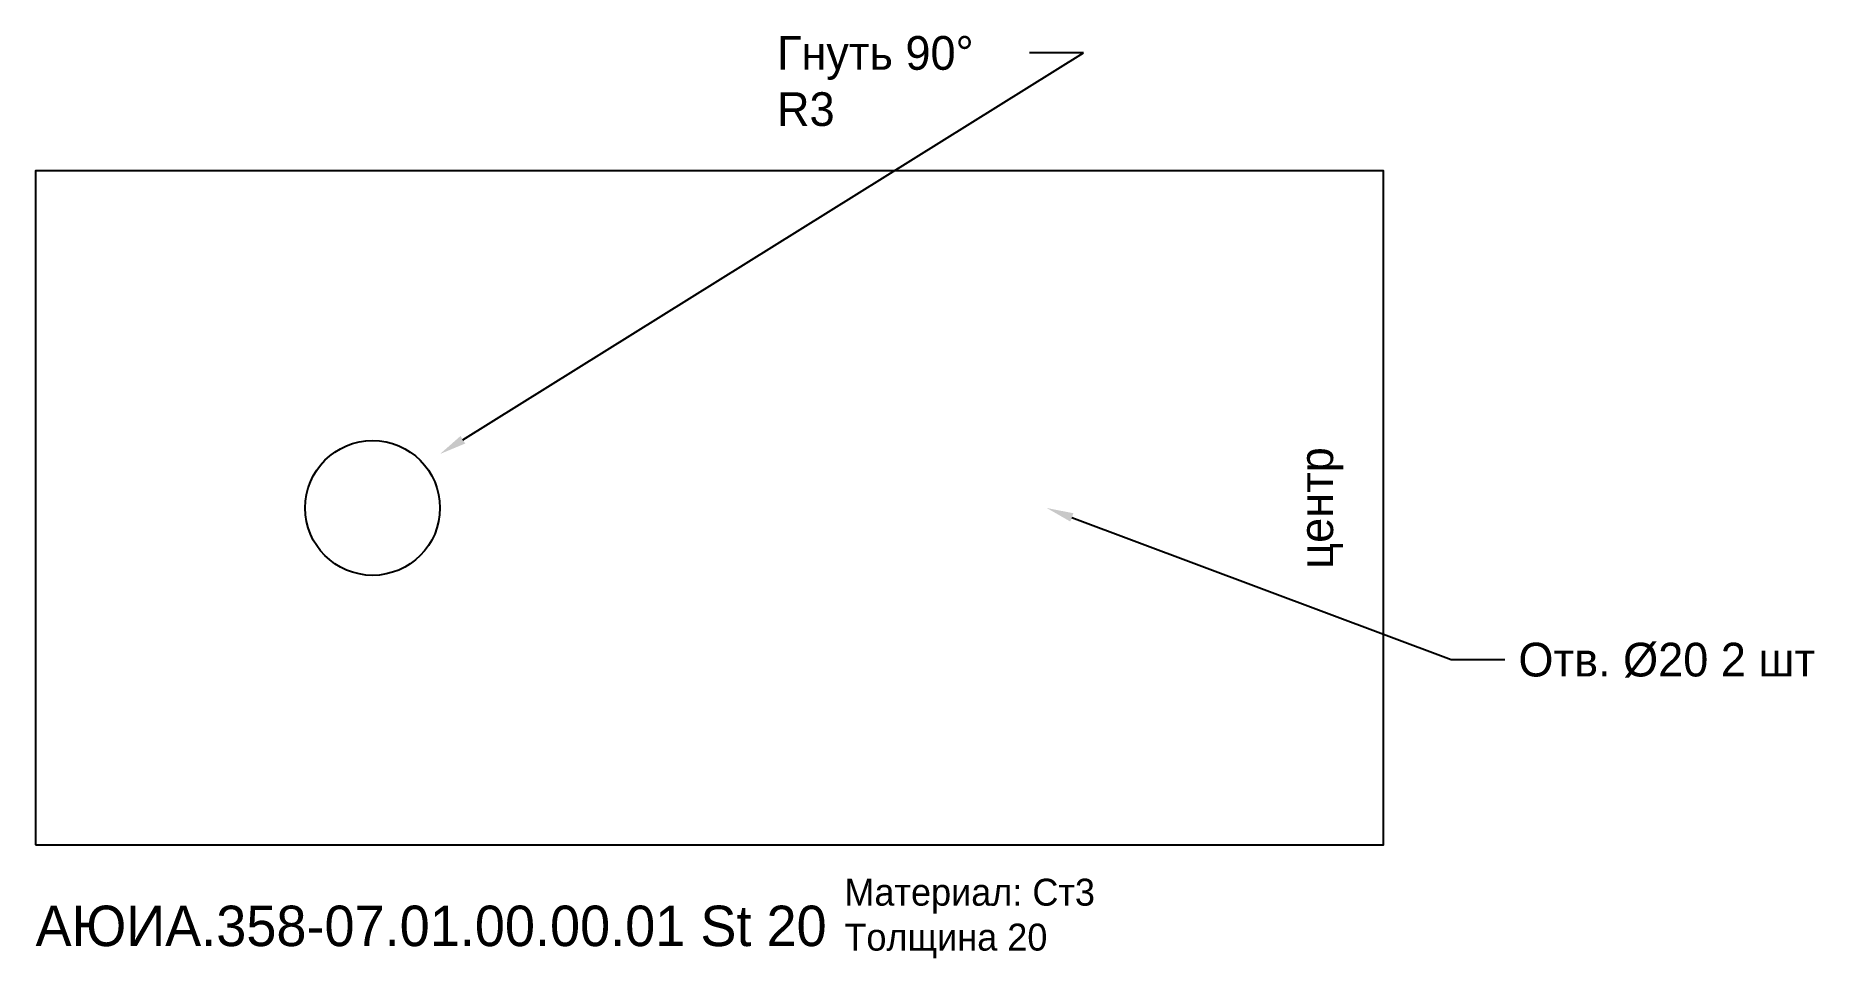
# Model space of a CAD drawing. Header units: metres. Extents: x 0 to 264, y -17 to 120.
import ezdxf
from ezdxf import colors
from ezdxf.entities.mleader import LeaderData, LeaderLine
from ezdxf.enums import TextEntityAlignment as Align
from ezdxf.math import Vec2, Vec3

# ---------------------------------------------------------------- set-up
doc = ezdxf.new("R2010")
doc.units = ezdxf.units.M

msp = doc.modelspace()

# ---------------------------------------------------------------- linework, layer by layer
msp.add_lwpolyline([(0, 0), (200, 0), (200, 100), (0, 100)], close=True)
msp.add_circle((50, 50), 10)

# ---------------------------------------------------------------- texts
msp.add_text('центр', height=5, rotation=90).set_placement((190, 50), align=Align.MIDDLE_CENTER)
msp.add_text('АЮИА.358-07.01.00.00.01 St 20', height=6).set_placement((0, -15))
at = {"insert": (120, -5), "char_height": 4, "attachment_point": 1}
msp.add_mtext('Материал: Ст3\\PТолщина 20', dxfattribs=at)

# ---------------------------------------------------------------- leaders
ml = msp.add_multileader_mtext('Standard')
ml.set_content('Гнуть 90°\\PR3')
ml.set_leader_properties(linetype='ByLayer')
ml.build(insert=Vec2(0, 0))
ctx = ml.context
ctx.base_point, ctx.char_height = Vec3(108, 117.5), 5
notes = []
notes.append((ctx, [(0, (1, 1, 0), (155.45, 117.5), (-1, 0), 8, [(0, [(60, 58)], 0, [])])]))
ctx.mtext.insert = Vec3(110, 120)
ml = msp.add_multileader_mtext('Standard')
ml.set_content('Отв. %%c20 2 шт')
ml.set_leader_properties(linetype='ByLayer')
ml.build(insert=Vec2(0, 0))
ctx = ml.context
ctx.base_point, ctx.char_height = Vec3(218, 27.5), 5
notes.append((ctx, [(0, (1, 1, 0), (210, 27.5), (1, 0), 8, [(0, [(150, 50)], 0, [])])]))
ctx.mtext.insert = Vec3(220, 30)
for ctx, leaders in notes:
    for number, flags, end, landing, length, lines in leaders:
        leader = LeaderData()
        leader.index, (leader.has_last_leader_line, leader.has_dogleg_vector, leader.attachment_direction) = number, flags
        leader.last_leader_point, leader.dogleg_vector, leader.dogleg_length = Vec3(end), Vec3(landing), length
        for number, points, colour, breaks in lines:
            line = LeaderLine()
            line.index, line.vertices, line.color, line.breaks = number, Vec3.list(points), colors.encode_raw_color(colour), breaks
            leader.lines.append(line)
        ctx.leaders.append(leader)

doc.saveas('drawing.dxf')
